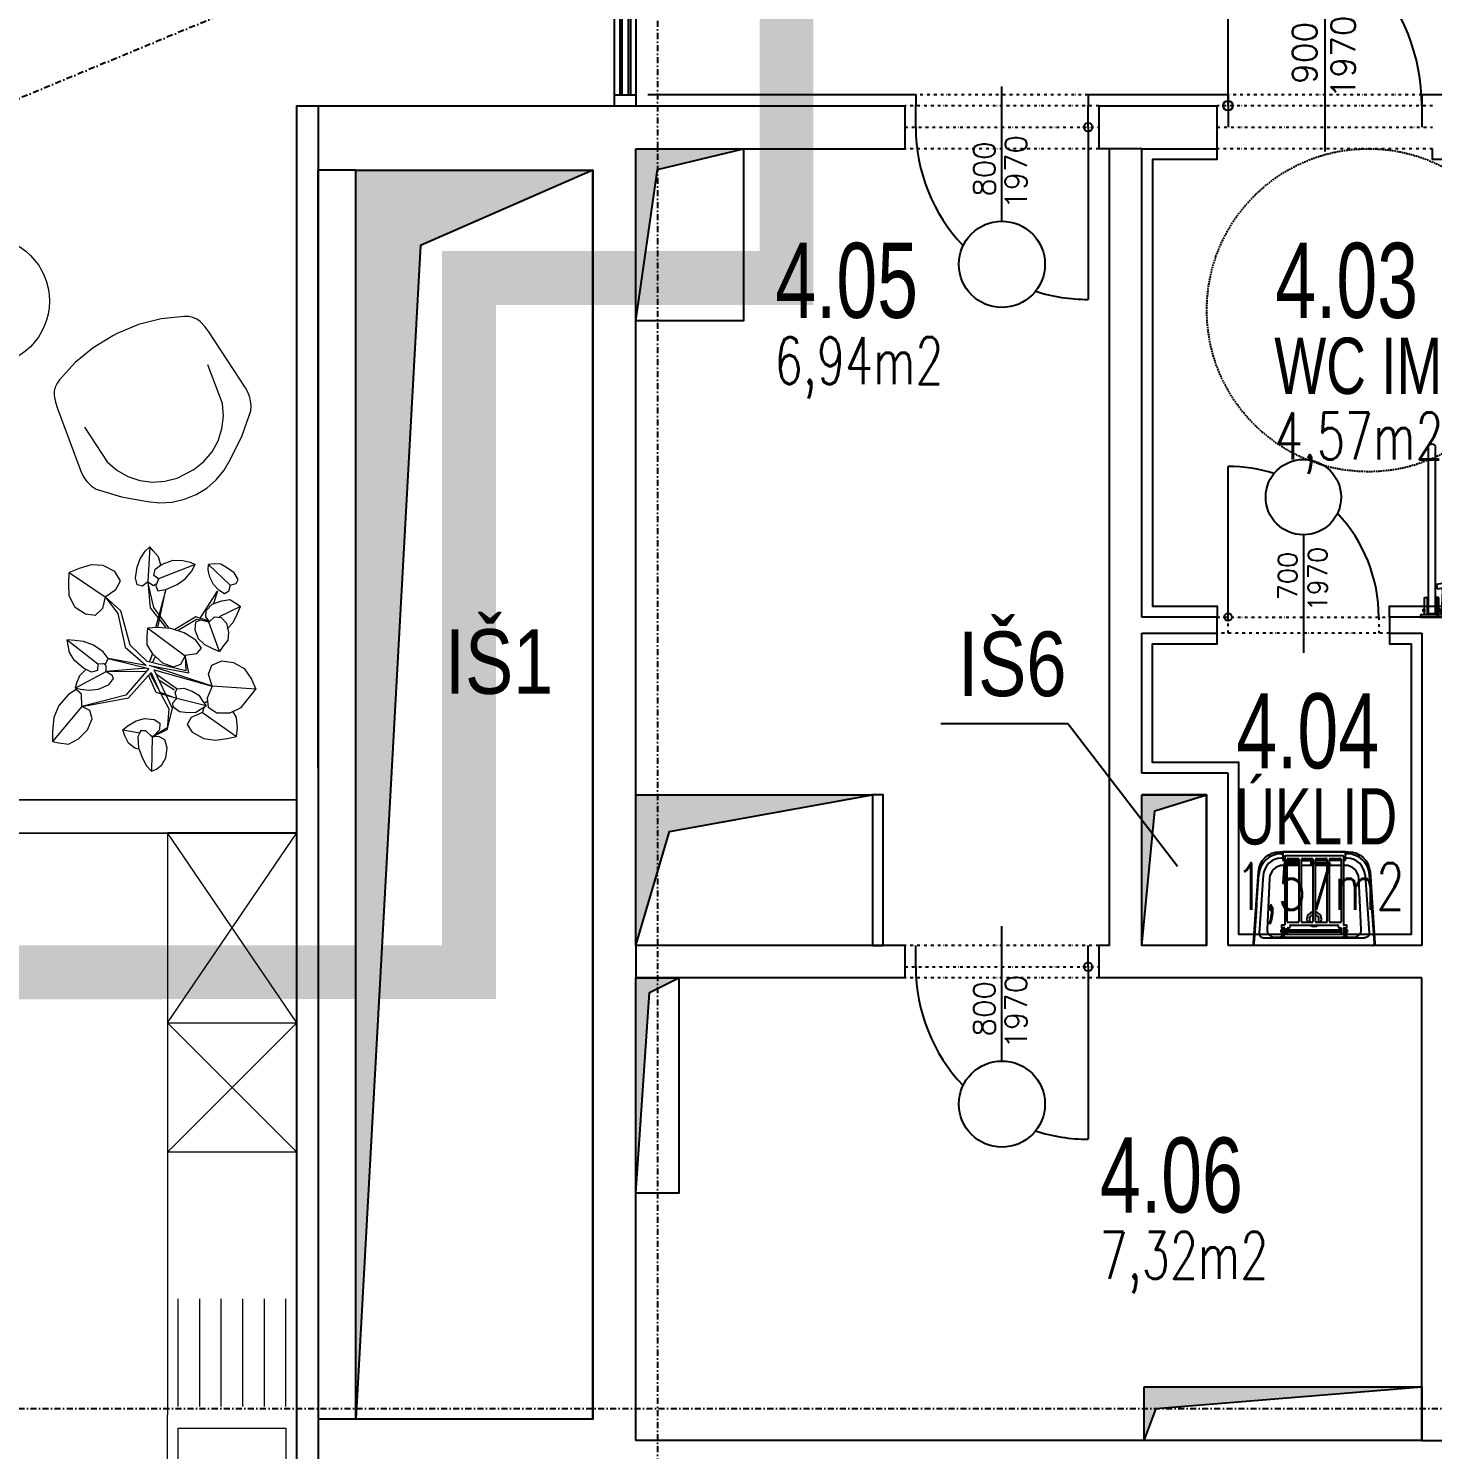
# Model space of a CAD drawing. Header units: millimetres. Extents: x -3035503 to 19821, y 792 to 235380.
# Drawn here: x -2944326 to -2937805, y 187494 to 194095 of the extents above; entities that cross this region are included whole.
import ezdxf

# ---------------------------------------------------------------- set-up
doc = ezdxf.new("R2010")
doc.units = ezdxf.units.MM
for name, pattern in [('AUSGEZOGEN', [0]), ('DA2', [0.45, 0.3, -0.15]), ('DD4', [0.8, 0.4, -0.2, 0, -0.2]), ('DIVIDE', [31.75, 12.7, -6.35, 0, -6.35, 0, -6.35])]:
    doc.linetypes.add(name, pattern=pattern)
for name, color, linetype in [('ARCH_E-04-CO', 252, 'Continuous'), ('ARCH_F-02-CO', 251, 'Continuous'), ('ARCH_F-04-CO', 3, 'Continuous'), ('ARCH_F-06-CO', 2, 'Continuous'), ('ARCH_F-08-CO', 252, 'Continuous'), ('ARCH_N-02-CO', 251, 'Continuous'), ('ARCH_O-02-CO', 251, 'Continuous'), ('ARCH_O-06-CO', 8, 'DD4'), ('ARCH_S-02-CO', 251, 'Continuous'), ('ARCH_T-02-CO', 252, 'Continuous'), ('ARCH_Z-02-CO', 252, 'Continuous'), ('ARCH_Z-02-DA', 252, 'DA2'), ('ARCH_Z-02-DI', 252, 'DIVIDE'), ('ARCH_Z-06-CO', 252, 'Continuous'), ('E-04-CO', 3, 'Continuous'), ('Z-02-CO', 252, 'Continuous')]:
    doc.layers.add(name, color=color, linetype=linetype)
doc.layers.add('zeleň', color=126, linetype='Continuous', lineweight=13)
doc.styles.add('Arial', font='arial.ttf', dxfattribs={"height": 220})
doc.styles.add('SIMPLEX', font='simplex.shx')

# ---------------------------------------------------------------- blocks, each defined once
blk = doc.blocks.new('MIST1')
at = {"style": 'Arial'}
blk.add_attdef('CISLO', (-0.309, 0), '', height=4, dxfattribs=at)
at = {"layer": 'ARCH_F-02-CO', "style": 'SIMPLEX'}
blk.add_attdef('PODLAHA', (0, -12.5), '', height=2.5, dxfattribs=at)
at = {"layer": 'ARCH_F-04-CO', "style": 'SIMPLEX'}
blk.add_attdef('PLOCHA', (0, -8.5), '', height=2.5, dxfattribs=at)
at = {"layer": 'ARCH_F-06-CO', "style": 'Arial'}
blk.add_attdef('MIST', (-0.309, -4.5), '', height=3, dxfattribs=at)
blk = doc.blocks.new('4np_fit_out$0$5445')
for p, q in [((-279.9, -10.7), (-257.7, -328)), ((-236.7, -326.6), (-255.6, -57.2)), ((235.9, -35.9), (-236, -35.9)), ((-160.5, -37.9), (-183.6, -37.9)), ((-160.5, -37.5), (-160.5, -35.9)), ((-150.2, -41.2), (-160.5, -37.5)), ((-155.2, -62.3), (-150.2, -62.3)), ((-155.2, -62.3), (-155.2, -71.7)), ((-140.2, -41.2), (-150.2, -41.2)), ((-150.2, -41.2), (-150.2, -81)), ((-140.2, -41.2), (-130, -37.5)), ((-140.2, -81), (-140.2, -41.2)), ((-140.2, -62.3), (-137.2, -62.3)), ((-137.2, -54), (-137.2, -80)), ((-127.2, -52), (-135.2, -52)), ((130.8, -37.9), (-131.3, -37.9)), ((-130, -37.5), (-130, -35.9)), ((-125.2, -80), (-125.2, -54)), ((-125.2, -62.3), (124.8, -62.3)), ((124.8, -54), (124.8, -80)), ((134.8, -52), (126.8, -52)), ((129.5, -37.5), (129.5, -35.9)), ((139.8, -41.2), (129.5, -37.5)), ((136.8, -80), (136.8, -54)), ((136.8, -62.3), (139.8, -62.3)), ((139.8, -41.2), (149.8, -41.2)), ((139.8, -41.2), (139.8, -81)), ((149.8, -41.2), (160, -37.5)), ((149.8, -81), (149.8, -41.2)), ((149.8, -62.3), (154.8, -62.3)), ((154.8, -71.7), (154.8, -62.3)), ((183.1, -37.9), (158.7, -37.9)), ((160, -37.5), (160, -35.9)), ((236.3, -326.6), (255.1, -57.2)), ((279.4, -10.7), (257.2, -328)), ((270.7, -134.8), (276.9, -46.4)), ((276.9, -46.4), (279.4, -10.7)), ((-218.5, -74.5), (-207.6, -310.8)), ((-150.2, -71.7), (-155.2, -71.7)), ((-152.2, -84), (-152.2, -92)), ((-139.2, -82), (-150.2, -82)), ((-150.2, -94), (-139.2, -94)), ((-137.2, -71.7), (-140.2, -71.7)), ((-137.2, -96), (-137.2, -411)), ((124.8, -71.7), (-125.2, -71.7)), ((-125.2, -399), (-125.2, -111)), ((-114.2, -82), (-123.2, -82)), ((-120.2, -106), (-76.7, -106)), ((-112.2, -92), (-112.2, -84)), ((109.8, -94), (-110.2, -94)), ((-71.7, -111), (-71.7, -399)), ((-59.7, -399), (-59.7, -111)), ((-54.7, -106), (-11.2, -106)), ((-6.2, -111), (-6.2, -399)), ((5.8, -399), (5.8, -111)), ((10.8, -106), (54.3, -106)), ((59.3, -111), (59.3, -399)), ((71.3, -399), (71.3, -111)), ((76.3, -106), (119.8, -106)), ((111.8, -84), (111.8, -92)), ((122.8, -82), (113.8, -82)), ((124.8, -111), (124.8, -399)), ((139.8, -71.7), (136.8, -71.7)), ((136.8, -411), (136.8, -96)), ((149.8, -82), (138.8, -82)), ((138.8, -94), (149.8, -94)), ((139.8, -81), (149.8, -81)), ((154.8, -71.7), (149.8, -71.7)), ((151.8, -92), (151.8, -84)), ((207.1, -310.8), (218.1, -74.5)), ((267, -188.2), (268.9, -161)), ((268.9, -161), (270.7, -134.8)), ((-145.2, -394.5), (-137.2, -394.5)), ((-145.2, -394.5), (-145.2, -435.5)), ((-143.7, -371.8), (-137.2, -371.8)), ((-125.2, -371.8), (-71.7, -371.8)), ((-125.2, -394.5), (-71.7, -394.5)), ((-59.7, -371.8), (-6.2, -371.8)), ((-59.7, -394.5), (-6.2, -394.5)), ((5.8, -371.8), (59.3, -371.8)), ((59.3, -394.5), (5.8, -394.5)), ((71.3, -371.8), (124.8, -371.8)), ((124.8, -394.5), (71.3, -394.5)), ((136.8, -371.8), (143.2, -371.8)), ((144.8, -394.5), (136.8, -394.5)), ((144.8, -435.5), (144.8, -394.5)), ((-152.9, -404.6), (-145.2, -404.6)), ((-152.9, -425.5), (-145.2, -425.5)), ((144.8, -435.5), (-145.2, -435.5)), ((-132.2, -416), (131.8, -416)), ((-76.7, -404), (-120.2, -404)), ((-11.2, -404), (-54.7, -404)), ((54.3, -404), (10.8, -404)), ((119.8, -404), (76.3, -404)), ((144.8, -404.6), (152.4, -404.6)), ((152.4, -425.5), (144.8, -425.5))]:
    blk.add_line(p, q)
blk.add_lwpolyline([(-259.5, -342), (-282.6, -10.7, -0.434812), (-272.7, 0), (272.7, 0, -0.418974), (282.1, -10.7), (259, -342, -0.39391), (159.3, -435), (-159.7, -435, -0.39391), (-259.5, -342)], format="xyb")
for centre, radius, start, end in [((-183.6, -72.9), 35, 90, 182.65014), ((-135.2, -54), 2, 90, 180), ((-127.2, -54), 2, 0, 90), ((126.8, -54), 2, 90, 180), ((134.8, -54), 2, 0, 90), ((183.1, -72.9), 35, 357.34986, 90), ((-150.2, -84), 2, 90, 180), ((-150.2, -92), 2, 180, 270), ((-139.2, -80), 2, 270, 0), ((-139.2, -96), 2, 0, 90), ((-123.2, -80), 2, 180, 270), ((-120.2, -111), 5, 90, 180), ((-114.2, -84), 2, 0, 90), ((-110.2, -92), 2, 180, 270), ((-76.7, -111), 5, 0, 90), ((-54.7, -111), 5, 90, 180), ((-0.2, -122), 33.9, 151.80789, 259.79791), ((-0.2, -122), 22.3, 134.16294, 254.39826), ((-0.2, -122), 33.9, 55.75822, 124.24178), ((-11.2, -111), 5, 0, 90), ((-0.2, -122), 33.9, 280.20209, 28.19211), ((-0.2, -122), 22.3, 285.60174, 45.83706), ((10.8, -111), 5, 90, 180), ((54.3, -111), 5, 0, 90), ((76.3, -111), 5, 90, 180), ((109.8, -92), 2, 270, 0), ((113.8, -84), 2, 90, 180), ((119.8, -111), 5, 0, 90), ((122.8, -80), 2, 270, 0), ((138.8, -80), 2, 180, 270), ((138.8, -96), 2, 90, 180), ((149.8, -84), 2, 0, 90), ((149.8, -92), 2, 270, 0), ((-143.7, -307.8), 64, 182.65014, 270), ((143.2, -307.8), 64, 270, 357.34986), ((-132.2, -411), 5, 180, 270), ((-120.2, -399), 5, 180, 270), ((-76.7, -399), 5, 270, 0), ((-54.7, -399), 5, 180, 270), ((-11.2, -399), 5, 270, 0), ((10.8, -399), 5, 180, 270), ((54.3, -399), 5, 270, 0), ((76.3, -399), 5, 180, 270), ((119.8, -399), 5, 270, 0), ((131.8, -411), 5, 270, 0)]:
    blk.add_arc(centre, radius, start, end)
for centre, major_axis, start_param, end_param in [((-152.9, -320.7), (105, 0), 3.211406, 4.712389), ((-152.9, -320.7), (84, 0), 3.211406, 4.712389), ((152.4, -320.7), (84, 0), 4.712389, 6.213372), ((152.4, -320.7), (105, 0), 4.712389, 6.213372)]:
    blk.add_ellipse(centre, major_axis=major_axis, ratio=0.998129, start_param=start_param, end_param=end_param)
for points, knots in [([(-269.9, 0), (-270.7, 0), (-272.3, -0.2), (-274.5, -1), (-276.4, -2.3), (-278, -4), (-279.2, -6.1), (-279.9, -8.3), (-279.9, -9.9), (-279.9, -10.7)], [0.00001097, 0.00001097, 0.00001097, 0.00001097, 0.00766744, 0.01533424, 0.02300042, 0.03066604, 0.0383312, 0.04599597, 0.05365021, 0.05365021, 0.05365021, 0.05365021]), ([(-255.9, -57.2), (-256, -55.7), (-255.9, -52.5), (-254.6, -48), (-252.2, -43.9), (-249, -40.5), (-245.1, -37.8), (-240.7, -36.2), (-237.5, -35.9), (-236, -35.9)], [0, 0, 0, 0, 0.0153475, 0.030694, 0.0460395, 0.0613842, 0.0767284, 0.092072, 0.1073944, 0.1073944, 0.1073944, 0.1073944]), ([(255.4, -57.2), (255.6, -55.7), (255.4, -52.5), (254.1, -48), (251.8, -43.9), (248.5, -40.5), (244.6, -37.8), (240.2, -36.2), (237.1, -35.9), (235.5, -35.9)], [0, 0, 0, 0, 0.0153475, 0.030694, 0.0460395, 0.0613842, 0.0767284, 0.092072, 0.1073944, 0.1073944, 0.1073944, 0.1073944]), ([(274.8, -1.5), (275.2, -1.8), (276.2, -2.5), (277.6, -4), (278.7, -6.1), (279.4, -8.3), (279.5, -9.9), (279.4, -10.7)], [0.01848459, 0.01848459, 0.01848459, 0.01848459, 0.02300042, 0.03066604, 0.0383312, 0.04599597, 0.05365021, 0.05365021, 0.05365021, 0.05365021])]:
    blk.add_open_spline(points, degree=3, knots=knots)
blk = doc.blocks.new('4np_fit_out$0$DiS WC')
for p, q in [((3.7, 1274.9), (3.7, 1604.9)), ((235.7, 1462.4), (236.1, 1439.9)), ((236.1, 1439.9), (235.8, 1417.4)), ((83.7, 1329.9), (83.7, 1299.9)), ((68.7, 1314.9), (98.7, 1314.9)), ((3.4, 792.4), (14.6, 792.4)), ((3.4, 687.4), (3.4, 792.4)), ((14.6, 792.4), (14.6, 687.4)), ((27.8, 755.1), (14.6, 768.3)), ((27.8, 720.1), (27.8, 755.1)), ((27.8, 755.1), (105.9, 755.1)), ((14.6, 687.4), (3.4, 687.4)), ((14.6, 706.9), (27.8, 720.1)), ((105.9, 720.1), (27.8, 720.1)), ((88.5, 184.9), (88.4, 694.9)), ((123.5, 184.9), (123.4, 694.9)), ((735.9, -143.4), (735.9, 627.4)), ((770.9, 627.4), (770.9, -143.4)), ((3.4, 194.7), (14.6, 194.7)), ((3.4, 89.7), (3.4, 194.7)), ((14.6, 194.7), (14.6, 89.7)), ((27.8, 157.4), (14.6, 170.6)), ((27.8, 122.4), (27.8, 157.4)), ((27.8, 157.4), (61, 157.4)), ((312.7, 84.3), (291.9, 185.5)), ((614.9, 185.5), (594.2, 84.4)), ((14.6, 89.7), (3.4, 89.7)), ((14.6, 109.2), (27.8, 122.4)), ((27.8, 122.4), (61, 122.4)), ((279.5, 33.9), (279.5, 66.5)), ((380.4, 98.9), (360.4, 98.9)), ((370.4, 88.9), (370.4, 108.9)), ((526.4, 98.9), (546.4, 98.9)), ((536.4, 88.9), (536.4, 108.9)), ((627.3, 66.5), (627.3, 33.9)), ((627.3, 33.9), (279.5, 33.9)), ((305.9, 33.9), (600.9, 33.9)), ((333.9, -4.3), (333.9, 33.9)), ((333.9, 33.9), (370.9, 33.9)), ((370.9, 33.9), (370.9, -4.3)), ((536, 33.9), (536, -4.3)), ((573, 33.9), (536, 33.9)), ((573, -4.3), (573, 33.9)), ((198.9, -139.7), (202.8, -34.5)), ((235.9, -160.1), (235.9, -36.8)), ((270.9, -36.1), (270.9, -160.1)), ((305.9, -1.1), (333.9, -1.1)), ((370.9, -4.3), (333.9, -4.3)), ((370.9, -1.1), (536, -1.1)), ((536, -4.3), (573, -4.3)), ((573, -1.1), (600.9, -1.1)), ((635.9, -36.1), (635.9, -160.1)), ((653.9, -12.7), (684.1, -1.6)), ((665.3, -8.5), (667.2, -13.6)), ((670.9, -36.1), (670.9, -160.1)), ((684.1, -1.6), (731.7, -8.3)), ((728.9, -28.1), (700.9, -24.2)), ((704.1, -34.5), (708, -139.6)), ((731.7, -8.3), (728.9, -28.1)), ((713.4, -122.6), (720, -122.6)), ((713.4, -133.5), (713.4, -122.6)), ((720, -148.9), (720, -69.8)), ((720, -69.8), (732, -69.8)), ((720, -122.6), (720, -133.5)), ((732, -69.8), (732, -148.9)), ((774.8, -69.8), (774.8, -148.9)), ((786.9, -69.8), (774.8, -69.8)), ((786.9, -148.9), (786.9, -69.8)), ((786.9, -122.5), (786.9, -133.5)), ((793.5, -122.5), (786.9, -122.5)), ((793.5, -133.5), (793.5, -122.5)), ((688, -160.1), (218.9, -160.1)), ((700.9, -160.1), (700.9, -148.9)), ((700.9, -148.9), (805.9, -148.9)), ((805.9, -160.1), (700.9, -160.1)), ((720, -133.5), (713.4, -133.5)), ((732, -148.9), (720, -148.9)), ((770.9, -143.4), (735.9, -143.4)), ((774.8, -148.9), (786.9, -148.9)), ((786.9, -133.5), (793.5, -133.5)), ((805.9, -148.9), (805.9, -160.1))]:
    blk.add_line(p, q)
for centre, radius, start, end in [((395.7, -1203.4), 2835.5, 94.08392, 97.94592), ((192.8, 1499.2), 87.4, 102.06992, 116.56892), ((178.8, 1565), 20.1, 71.55992, 102.06092), ((175.8, 1556.2), 29.5, 35.31492, 71.57592), ((194.9, 1598.5), 26.4, 25.53692, 92.54692), ((33.7, 1492.4), 219.2, 11.18792, 32.42692), ((162.3, 1432.1), 125.4, 131.71992, 141.97792), ((350.6, 1220.8), 408.4, 126.02892, 131.70892), ((287.1, 1308.2), 300.4, 121.25892, 126.04592), ((294.5, 1295.8), 314.8, 116.56592, 121.24092), ((44.3, 1463), 190.6, 21.25392, 35.30792), ((79.4, 1476.7), 153, 11.20192, 21.25892), ((-373.6, 1426.6), 631.7, 1.20892, 9.87392), ((164, 1430.7), 127.6, 141.97192, 154.94492), ((83.7, 1439.9), 25, 0.00692, 180.00492), ((-182.3, 1424.9), 419.7, 5.13292, 11.19992), ((164, 1449.1), 127.6, 205.07792, 218.05092), ((83.7, 1439.9), 25, 180.00792, 0.00392), ((-182.3, 1454.9), 419.7, 348.81192, 354.87892), ((-373.6, 1453.1), 631.7, 350.13792, 358.80292), ((162.3, 1447.7), 125.4, 218.03392, 228.29292), ((350.5, 1659), 408.4, 228.30292, 233.98192), ((287.1, 1571.6), 300.4, 233.96692, 238.75292), ((44.4, 1416.7), 190.5, 324.69792, 338.75192), ((33.7, 1387.4), 219.2, 327.58492, 348.82392), ((79.3, 1403.1), 153, 338.75892, 348.81592), ((395.1, 4083.3), 2835.5, 262.06592, 265.92692), ((294.5, 1584), 314.8, 238.77192, 243.44692), ((192.8, 1380.6), 87.4, 243.44292, 257.94192), ((178.8, 1314.8), 20.1, 257.94992, 288.44992), ((175.8, 1323.6), 29.5, 288.43592, 324.69592), ((194.9, 1281.3), 26.4, 267.46792, 334.47592), ((105.9, 737.6), 17.5, 0.00592, 90.00592), ((105.9, 737.6), 17.5, 270.00592, 0.00592), ((60.9, 694.9), 27.5, 0.00592, 66.51468), ((60.9, 694.9), 62.5, 0.00792, 27.36725), ((753.4, 627.4), 17.5, 90.00592, 180.00592), ((753.4, 627.4), 17.5, 0.00592, 90.00692), ((451, 420.7), 119.2, 88.85192, 118.57092), ((455.8, 420.7), 119.2, 61.44092, 91.15992), ((541.9, 314.1), 262, 142.09392, 170.38392), ((564.1, 299.6), 256.8, 140.48192, 163.88992), ((508.8, 331.4), 225.4, 120.62392, 140.39392), ((452.6, 389), 113.9, 89.58692, 139.45092), ((454.2, 389), 113.9, 40.56092, 90.42592), ((398, 331.4), 225.4, 39.61792, 59.38792), ((342.6, 299.6), 256.8, 16.12192, 39.52992), ((364.9, 314.1), 262, 9.62792, 37.91792), ((773.1, 295.2), 493.6, 172.70292, 192.84492), ((551.4, 317.4), 240, 167.13992, 194.86492), ((355.4, 317.4), 240, 345.14692, 12.87192), ((133.7, 295.1), 493.6, 347.16692, 7.30892), ((480.3, 300.1), 166.8, 195.36392, 237.81892), ((426.5, 300.1), 166.8, 302.19292, 344.64792), ((61, 184.9), 27.5, 270.00492, 0.00392), ((61, 184.9), 62.5, 270.00592, 0.00592), ((453.4, 271), 128.1, 241.06492, 270.00592), ((453.4, 271), 128.1, 270.00592, 298.94692), ((299.5, 66.5), 20, 78.85192, 180.00692), ((453.3, 846.8), 775.4, 258.85092, 281.16092), ((607.3, 66.5), 20, 0.00392, 101.15892), ((305.9, -36.1), 70, 90.00692, 161.28092), ((600.9, -36.1), 70, 23.20292, 90.00592), ((222.8, -35), 20, 94.51192, 178.64492), ((448.9, -2904.7), 2898.5, 89.91067, 94.50646), ((305.9, -36.1), 70, 161.27692, 180.00592), ((305.9, -36.1), 35, 90.00892, 180.00592), ((458.9, -2898.5), 2892.4, 85.50292, 90.10892), ((600.9, -36.1), 35, 0.00198, 90.01086), ((601, -36.1), 70, 0.00092, 18.73092), ((684.1, -35), 20, 1.36692, 85.49992), ((218.9, -140.1), 20, 178.64192, 270.00592), ((688, -140.1), 20, 270.00592, 1.36992)]:
    blk.add_arc(centre, radius, start, end)
blk = doc.blocks.new('dp_l')
blk.add_line((-546, 500), (236.9, 500))
for centre, radius in [((-796, 500), 250), ((0, 0), 25)]:
    blk.add_circle(centre, radius)
for start, end in [(90, 133.48608), (162.24636, 180)]:
    blk.add_arc((0, 0), 1000, start, end)
at = {"layer": 'ARCH_E-04-CO'}
blk.add_line((0, 0), (-1000, 0), dxfattribs=at)
blk = doc.blocks.new('A$Cd941562f')
at = {"layer": 'zeleň', "color": 251}
for p, q in [((407.1, 985.6), (431.2, 1020.9)), ((407.1, 985.6), (431.2, 1020.9)), ((431.2, 1020.9), (451.7, 1041.7)), ((431.2, 1020.9), (451.7, 1041.7)), ((451.7, 1041.7), (443, 879.1)), ((451.7, 1041.7), (443, 879.1)), ((467.6, 1022.3), (451.7, 1041.7)), ((467.6, 1022.3), (451.7, 1041.7)), ((492, 995.8), (467.6, 1022.3)), ((492, 995.8), (467.6, 1022.3)), ((503.1, 957.1), (492, 995.8)), ((503.1, 957.1), (492, 995.8)), ((123.6, 941.4), (77.7, 921.7)), ((179.3, 958.7), (123.6, 941.4)), ((235.1, 955.4), (179.3, 958.7)), ((289.9, 926.7), (235.1, 955.4)), ((315.6, 884.4), (289.9, 926.7)), ((385.8, 898.2), (392.8, 947.9)), ((385.8, 898.2), (392.8, 947.9)), ((392.8, 947.9), (407.1, 985.6)), ((392.8, 947.9), (407.1, 985.6)), ((470.7, 908.4), (477.8, 937.5)), ((477.8, 937.5), (509.2, 960.8)), ((663.2, 959.3), (492.6, 892.7)), ((509.2, 960.8), (560, 979.3)), ((560, 979.3), (606.1, 978.3)), ((606.1, 978.3), (640.1, 970)), ((616.3, 893.5), (645.2, 927.6)), ((640.1, 970), (663.2, 959.3)), ((645.2, 927.6), (663.2, 959.3)), ((724, 934.2), (725, 959.6)), ((731.4, 901.5), (724, 934.2)), ((751.7, 963.4), (725, 959.6)), ((725, 959.6), (825.1, 863.2)), ((782, 961.2), (751.7, 963.4)), ((813.7, 943.2), (782, 961.2)), ((844.1, 920.4), (813.7, 943.2)), ((75.6, 870.8), (77.7, 921.7)), ((77.1, 813.8), (75.6, 870.8)), ((77.7, 921.7), (245.7, 808.8)), ((295.2, 843), (315.6, 884.4)), ((393.3, 865.5), (385.8, 898.2)), ((393.3, 865.5), (385.8, 898.2)), ((417.6, 859.5), (393.3, 865.5)), ((417.6, 859.5), (393.3, 865.5)), ((443, 879.1), (417.6, 859.5)), ((443, 879.1), (417.6, 859.5)), ((470.4, 759.2), (443, 879.1)), ((443, 879.1), (454.6, 757.9)), ((443, 879.1), (469.7, 862.3)), ((443, 879.1), (469.7, 862.3)), ((469.7, 862.3), (481.8, 869.6)), ((469.7, 862.3), (481.8, 869.6)), ((492.6, 892.7), (470.7, 908.4)), ((492.6, 892.7), (479.5, 859.9)), ((479.5, 859.9), (489.3, 836.9)), ((526.9, 843.2), (578.9, 866.6)), ((578.9, 866.6), (616.3, 893.5)), ((748.6, 866.4), (731.4, 901.5)), ((773.1, 839.9), (748.6, 866.4)), ((825.1, 863.2), (818, 834.1)), ((825.1, 863.2), (852.9, 871.9)), ((862.5, 890.2), (844.1, 920.4)), ((852.9, 871.9), (862.5, 890.2)), ((105.3, 760.6), (77.1, 813.8)), ((245.7, 808.8), (232.7, 755.3)), ((245.7, 808.8), (295.2, 843)), ((317.7, 744.9), (245.7, 808.8)), ((245.7, 808.8), (304.4, 732.7)), ((526.9, 843.2), (478.2, 664.7)), ((489.1, 667.2), (526.9, 843.2)), ((489.3, 836.9), (526.9, 843.2)), ((684.1, 707.2), (767, 836.2)), ((767, 836.2), (748, 779.1)), ((799.8, 823.1), (773.1, 839.9)), ((786.7, 790.2), (824.3, 796.5)), ((818, 834.1), (799.8, 823.1)), ((824.3, 796.5), (851, 779.7)), ((154, 728.2), (105.3, 760.6)), ((199, 722.4), (154, 728.2)), ((232.7, 755.3), (199, 722.4)), ((304.4, 732.7), (338.1, 575.3)), ((361.1, 585.1), (317.7, 744.9)), ((454.6, 757.9), (525.5, 668.6)), ((540.1, 665), (470.4, 759.2)), ((712, 715.8), (714.2, 746.1)), ((714.2, 746.1), (741.9, 775.4)), ((741.9, 775.4), (786.7, 790.2)), ((873, 764.1), (773.8, 716.2)), ((839.5, 689.9), (859.8, 731.3)), ((851, 779.7), (873, 764.1)), ((859.8, 731.3), (873, 764.1)), ((441.9, 663.2), (438.4, 628)), ((489.1, 667.2), (441.9, 663.2)), ((616.1, 533.3), (441.9, 663.2)), ((549.8, 662.7), (489.1, 667.2)), ((611.8, 642.4), (549.8, 662.7)), ((665.9, 716.7), (569.2, 657.9)), ((583.8, 654.4), (668.4, 705.8)), ((664.8, 691.3), (661.4, 656.1)), ((687.8, 701.1), (664.8, 691.3)), ((727.8, 696.5), (665.9, 716.7)), ((668.4, 705.8), (727.8, 696.5)), ((726.7, 691.7), (687.8, 701.1)), ((727.8, 696.5), (712, 715.8)), ((726.7, 691.7), (753.2, 716.1)), ((776, 556.1), (726.7, 691.7)), ((753.2, 716.1), (783.5, 713.8)), ((783.5, 713.8), (807.9, 687.3)), ((807.9, 687.3), (817.9, 643.7)), ((811.7, 660.6), (839.5, 689.9)), ((103.9, 606.6), (68.7, 610)), ((68.7, 610), (211.2, 498.1)), ((72.5, 583.4), (68.7, 610)), ((143.9, 602), (103.9, 606.6)), ((191.3, 585.3), (143.9, 602)), ((438.4, 628), (438.7, 586.8)), ((665.3, 608.8), (611.8, 642.4)), ((661.4, 656.1), (677.4, 616.2)), ((692.2, 571.4), (665.3, 608.8)), ((677.4, 616.2), (706.7, 588.4)), ((814.5, 608.5), (791.6, 578.1)), ((817.9, 643.7), (814.5, 608.5)), ((79.9, 550.7), (72.5, 583.4)), ((102, 514.4), (79.9, 550.7)), ((235.1, 554), (191.3, 585.3)), ((258.4, 522.7), (235.1, 554)), ((338.1, 575.3), (435.6, 489.8)), ((440.4, 509.2), (361.1, 585.1)), ((438.7, 586.8), (464.4, 544.5)), ((464.4, 544.5), (450.1, 506.8)), ((450.1, 506.8), (464.4, 544.5)), ((464.4, 544.5), (510.7, 502.4)), ((464.7, 503.3), (476.6, 531.3)), ((596.9, 496.8), (616.1, 533.3)), ((617.2, 538.2), (670.6, 545.8)), ((633.5, 457), (617.2, 538.2)), ((617.2, 538.2), (620.1, 465.4)), ((670.6, 545.8), (692.2, 571.4)), ((706.7, 588.4), (743.2, 569.3)), ((743.2, 569.3), (776, 556.1)), ((791.6, 578.1), (776, 556.1)), ((144.7, 478.3), (102, 514.4)), ((106.4, 384.7), (249, 463.2)), ((153.2, 471.1), (125.5, 441.8)), ((181.2, 459.1), (144.7, 478.3)), ((209, 467.8), (181.2, 459.1)), ((211.2, 498.1), (209, 467.8)), ((211.2, 498.1), (247.6, 499.5)), ((250.1, 488.6), (237.9, 501.9)), ((247.6, 499.5), (258.4, 522.7)), ((249, 463.2), (250.1, 488.6)), ((438.1, 478.9), (249, 463.2)), ((249, 463.2), (434.6, 464.3)), ((249, 463.2), (275.8, 446.4)), ((435.6, 489.8), (258.4, 522.7)), ((258.4, 522.7), (447.8, 476.5)), ((447.8, 476.5), (340.7, 353.4)), ((620.1, 465.4), (440.4, 509.2)), ((741.8, 394.6), (451.4, 491.1)), ((451.4, 491.1), (633.5, 457)), ((556.9, 290.4), (472.1, 470.6)), ((472.1, 470.6), (741.8, 394.6)), ((510.7, 502.4), (563, 484.5)), ((563, 484.5), (596.9, 496.8)), ((724.5, 450.3), (740, 492.8)), ((740, 492.8), (786, 512.5)), ((786, 512.5), (840.6, 504.4)), ((840.6, 504.4), (890.5, 476.8)), ((890.5, 476.8), (924.7, 427.3)), ((112.3, 409), (106.4, 384.7)), ((125.5, 441.8), (112.3, 409)), ((259.1, 399), (213.2, 379.3)), ((282, 429.4), (259.1, 399)), ((275.8, 446.4), (282, 429.4)), ((352.9, 340.1), (458.9, 458.4)), ((482.5, 365.2), (445.6, 446.2)), ((452.8, 454.7), (541.2, 289.1)), ((458.9, 458.4), (498.2, 366.5)), ((478.3, 453.7), (579.4, 382.7)), ((567.3, 375.4), (491.8, 424.6)), ((741.8, 394.6), (724.5, 450.3)), ((924.7, 427.3), (944.4, 381.3)), ((73.9, 356.6), (30.5, 305.4)), ((110.1, 378.6), (73.9, 356.6)), ((130.7, 378.8), (106.4, 384.7)), ((135.7, 357), (110.1, 378.6)), ((170.8, 374.2), (130.7, 378.8)), ((137.3, 300), (135.7, 357)), ((340.7, 353.4), (137.3, 300)), ((137.3, 300), (352.9, 340.1)), ((213.2, 379.3), (170.8, 374.2)), ((578.5, 336.6), (482.5, 365.2)), ((498.2, 366.5), (578.5, 336.6)), ((578.5, 336.6), (558, 315.9)), ((569.8, 364.5), (579.4, 382.7)), ((578.5, 336.6), (569.8, 364.5)), ((714.5, 303.5), (578.5, 336.6)), ((579.4, 382.7), (610.9, 385.3)), ((610.9, 385.3), (648.6, 371)), ((648.6, 371), (680.2, 353)), ((680.2, 353), (698.6, 322.8)), ((741.8, 394.6), (717.9, 338.7)), ((717.9, 338.7), (723, 296.3)), ((944.4, 381.3), (741.8, 394.6)), ((877, 294.8), (914.3, 342.3)), ((914.3, 342.3), (944.4, 381.3)), ((137.3, 300), (0, 137.9)), ((30.5, 305.4), (6.6, 249.5)), ((173.8, 280.8), (137.3, 300)), ((184.9, 242.1), (173.8, 280.8)), ((533.3, 193.3), (556.9, 290.4)), ((541.2, 289.1), (533.3, 193.3)), ((558, 315.9), (559.3, 300.1)), ((559.3, 300.1), (589.7, 277.3)), ((589.7, 277.3), (629.8, 272.7)), ((629.8, 272.7), (666.2, 274.1)), ((696.5, 271.9), (644.5, 248.5)), ((666.2, 274.1), (690.3, 288.8)), ((690.3, 288.8), (714.5, 303.5)), ((702.4, 296.2), (696.5, 271.9)), ((696.5, 271.9), (854.8, 161.3)), ((698.6, 322.8), (714.5, 303.5)), ((719.2, 322.9), (707.1, 315.6)), ((723, 296.3), (763.2, 271.1)), ((763.2, 271.1), (825, 271.4)), ((825, 271.4), (877, 294.8)), ((855.5, 248.6), (837.1, 278.8)), ((6.6, 249.5), (0.9, 183.9)), ((162.2, 191), (184.9, 242.1)), ((327.1, 192), (352.4, 211.6)), ((352.4, 211.6), (388.7, 233.6)), ((388.7, 233.6), (427.4, 244.8)), ((427.4, 244.8), (472.3, 239)), ((535.6, 203), (469.2, 162.6)), ((472.3, 239), (499.1, 222.2)), ((499.1, 222.2), (496.9, 191.8)), ((644.5, 248.5), (626.5, 216.9)), ((626.5, 216.9), (648.5, 180.6)), ((854.8, 161.3), (859.4, 201.3)), ((859.4, 201.3), (855.5, 248.6)), ((0.9, 183.9), (0, 137.9)), ((0, 137.9), (29.1, 130.8)), ((74.1, 125), (121.2, 149.5)), ((121.2, 149.5), (162.2, 191)), ((335.8, 164.2), (327.1, 192)), ((327.1, 192), (406, 177.9)), ((352.9, 129.1), (335.8, 164.2)), ((406, 177.9), (396.4, 159.7)), ((396.4, 159.7), (399.2, 107.6)), ((408.4, 187.6), (406, 177.9)), ((433.8, 186.6), (408.4, 187.6)), ((463.1, 158.9), (433.8, 186.6)), ((454.6, 166.1), (469.2, 162.6)), ((463.1, 158.9), (460.5, 0)), ((494.6, 161.5), (463.1, 158.9)), ((469.2, 162.6), (533.3, 193.3)), ((496.9, 191.8), (469.2, 162.6)), ((472.8, 156.5), (469.2, 162.6)), ((521.4, 144.7), (494.6, 161.5)), ((532.6, 105.9), (521.4, 144.7)), ((648.5, 180.6), (703.3, 151.9)), ((703.3, 151.9), (757.9, 143.7)), ((757.9, 143.7), (811.2, 151.3)), ((811.2, 151.3), (854.8, 161.3)), ((29.1, 130.8), (74.1, 125)), ((383.4, 106.2), (352.9, 129.1)), ((398, 102.7), (383.4, 106.2)), ((399.2, 107.6), (415.2, 67.6)), ((415.2, 67.6), (436, 26.5)), ((526.8, 61), (532.6, 105.9)), ((436, 26.5), (460.5, 0)), ((460.5, 0), (483.4, 9.8)), ((483.4, 9.8), (508.8, 29.4)), ((508.8, 29.4), (526.8, 61))]:
    blk.add_line(p, q, dxfattribs=at)

msp = doc.modelspace()

# ---------------------------------------------------------------- hatches: boundary and pattern name
at = {"layer": 'ARCH_F-02-CO'}
h = msp.add_hatch(color=256, dxfattribs=at)
h.dxf.hatch_style = 1
h.paths.add_polyline_path([(-2941004.7, 193535.8), (-2941504.7, 193535.8), (-2941504.7, 192735.8), (-2941404.7, 193440)])
h = msp.add_hatch(color=256, dxfattribs=at)
h.dxf.hatch_style = 1
h.paths.add_polyline_path([(-2941704.7, 193435.8), (-2942804.7, 193435.8), (-2942804.7, 187635.8), (-2942504.7, 193085.8)])
h = msp.add_hatch(color=256, dxfattribs=at)
h.dxf.hatch_style = 1
h.paths.add_polyline_path([(-2940405.5, 190535.8), (-2941504.7, 190535.8), (-2941504.7, 189838.3), (-2941347.7, 190364.3)])
h = msp.add_hatch(color=256, dxfattribs=at)
h.dxf.hatch_style = 1
h.paths.add_polyline_path([(-2939154.7, 190535.8), (-2939154.7, 189835.8), (-2939094.8, 190461.4), (-2938854.7, 190535.8)])
h = msp.add_hatch(color=256, dxfattribs=at)
h.dxf.hatch_style = 1
h.paths.add_polyline_path([(-2941304.7, 189685.8), (-2941504.7, 189685.8), (-2941504.7, 188685.8), (-2941442, 189616.9)])
h = msp.add_hatch(color=256, dxfattribs=at)
h.dxf.hatch_style = 1
h.paths.add_polyline_path([(-2937854.7, 187785.8), (-2939144.7, 187785.8), (-2939144.7, 187535.8), (-2939088.9, 187685.8)])

# ---------------------------------------------------------------- linework, layer by layer
for points in [[(-2941504.7, 193535.8), (-2941004.7, 193535.8), (-2941004.7, 192735.8), (-2941504.7, 192735.8)], [(-2942804.7, 193435.8), (-2941704.7, 193435.8), (-2941704.7, 187635.8), (-2942804.7, 187635.8)], [(-2941505.5, 190535.8), (-2940405.5, 190535.8), (-2940405.5, 189835.8), (-2941505.5, 189835.8)], [(-2940405.5, 189835.8), (-2940355.5, 189835.8), (-2940355.5, 190535.8), (-2940405.5, 190535.8)], [(-2939154.7, 190535.8), (-2938854.7, 190535.8), (-2938854.7, 189835.8), (-2939154.7, 189835.8)], [(-2941504.7, 189685.8), (-2941304.7, 189685.8), (-2941304.7, 188685.8), (-2941504.7, 188685.8)], [(-2939144.7, 187785.8), (-2937854.7, 187785.8), (-2937854.7, 187535.8), (-2939144.7, 187535.8)]]:
    msp.add_lwpolyline(points, close=True, dxfattribs=at)
for points in [[(-2941504.7, 192735.8), (-2941404.7, 193440), (-2941004.7, 193535.8)], [(-2941704.7, 193435.8), (-2942504.7, 193085.8), (-2942804.7, 187635.8)], [(-2941505.5, 189835.8), (-2941347.7, 190364.3), (-2940405.5, 190535.8)], [(-2939154.7, 189835.8), (-2939094.8, 190461.4), (-2938854.7, 190535.8)], [(-2941504.7, 188685.8), (-2941442, 189616.9), (-2941304.7, 189685.8)], [(-2939144.7, 187535.8), (-2939088.9, 187685.8), (-2937854.7, 187785.8)]]:
    msp.add_lwpolyline(points, dxfattribs=at)
at = {"layer": 'ARCH_N-02-CO', "linetype": 'AUSGEZOGEN', "lineweight": 20}
for p, q in [((-2943709.3, 192745.5), (-2943813.9, 192718.8)), ((-2943601.9, 192756.6), (-2943709.3, 192745.5)), ((-2943582, 192756.3), (-2943601.9, 192756.6)), ((-2943601.9, 192756.6), (-2943601.9, 192756.6)), ((-2943562.6, 192752.3), (-2943582, 192756.3)), ((-2943544.2, 192744.5), (-2943562.6, 192752.3)), ((-2943527.8, 192733.4), (-2943544.2, 192744.5)), ((-2943506.4, 192710.4), (-2943527.8, 192733.4)), ((-2943527.8, 192733.4), (-2943527.8, 192733.4)), ((-2943932.9, 192667.4), (-2944025.3, 192611.7)), ((-2943913.6, 192677.2), (-2943932.9, 192667.4)), ((-2943932.9, 192667.4), (-2943932.9, 192667.4)), ((-2943932.9, 192667.4), (-2943932.9, 192667.4)), ((-2943813.9, 192718.8), (-2943913.6, 192677.2)), ((-2943488, 192684.9), (-2943506.4, 192710.4)), ((-2943317.9, 192424.8), (-2943488, 192684.9)), ((-2943488, 192684.9), (-2943488, 192684.9)), ((-2944025.3, 192611.7), (-2944108.5, 192543.2)), ((-2944108.5, 192543.2), (-2944180.9, 192463.2)), ((-2943424.6, 192352), (-2943492.5, 192531.8)), ((-2944180.9, 192463.2), (-2944192.5, 192447)), ((-2944180.9, 192463.2), (-2944180.9, 192463.2)), ((-2944180.9, 192463.2), (-2944180.9, 192463.2)), ((-2944205.3, 192409.6), (-2944206.1, 192389.8)), ((-2944200.7, 192428.9), (-2944205.3, 192409.6)), ((-2944192.5, 192447), (-2944200.7, 192428.9)), ((-2943308.1, 192408.1), (-2943317.9, 192424.8)), ((-2943299.3, 192386.9), (-2943308.1, 192408.1)), ((-2943308.1, 192408.1), (-2943308.1, 192408.1)), ((-2944206.1, 192389.8), (-2944206.1, 192389.8)), ((-2944206.1, 192389.8), (-2944200.2, 192358.9)), ((-2944200.2, 192358.9), (-2944190.5, 192329)), ((-2943419.9, 192293.4), (-2943424.6, 192352)), ((-2943424.6, 192352), (-2943424.6, 192352)), ((-2943293.7, 192364.6), (-2943299.3, 192386.9)), ((-2943291.5, 192341.8), (-2943293.7, 192364.6)), ((-2943292.8, 192318.8), (-2943291.5, 192341.8)), ((-2944190.5, 192329), (-2944081.4, 192038)), ((-2943426.6, 192235.1), (-2943419.9, 192293.4)), ((-2943333.2, 192203.3), (-2943292.8, 192318.8)), ((-2944064.4, 192242.1), (-2943959.6, 192081)), ((-2943444.5, 192179.1), (-2943426.6, 192235.1)), ((-2943387.2, 192093.4), (-2943333.2, 192203.3)), ((-2943473, 192127.7), (-2943444.5, 192179.1)), ((-2943959.6, 192081), (-2943959.6, 192081)), ((-2943959.6, 192081), (-2943915.2, 192042.5)), ((-2943556.7, 192046), (-2943510.8, 192082.7)), ((-2943510.8, 192082.7), (-2943473, 192127.7)), ((-2943416.3, 192043.1), (-2943387.2, 192093.4)), ((-2943387.2, 192093.4), (-2943387.2, 192093.4)), ((-2943387.2, 192093.4), (-2943387.2, 192093.4)), ((-2944081.4, 192038), (-2944081.4, 192038)), ((-2944081.4, 192038), (-2944069.7, 192012.8)), ((-2944069.7, 192012.8), (-2944053.7, 191990)), ((-2943915.2, 192042.5), (-2943864.1, 192013.4)), ((-2943864.1, 192013.4), (-2943808.4, 191994.8)), ((-2943691.5, 191991.2), (-2943634.7, 192006.4)), ((-2943634.7, 192006.4), (-2943556.7, 192046)), ((-2943634.7, 192006.4), (-2943634.7, 192006.4)), ((-2943556.7, 192046), (-2943556.7, 192046)), ((-2943453.3, 191998.3), (-2943416.3, 192043.1)), ((-2944053.7, 191990), (-2944033.8, 191970.6)), ((-2944033.8, 191970.6), (-2944010.8, 191955)), ((-2944010.8, 191955), (-2944010.8, 191955)), ((-2944010.8, 191955), (-2943893.8, 191919.2)), ((-2943808.4, 191994.8), (-2943750.1, 191987.3)), ((-2943750.1, 191987.3), (-2943691.5, 191991.2)), ((-2943546.6, 191929.6), (-2943497.1, 191960.1)), ((-2943497.1, 191960.1), (-2943453.3, 191998.3)), ((-2943893.8, 191919.2), (-2943773.2, 191897.8)), ((-2943773.2, 191897.8), (-2943773.2, 191897.8)), ((-2943773.2, 191897.8), (-2943715.4, 191891.6)), ((-2943715.4, 191891.6), (-2943657.3, 191894.9)), ((-2943657.3, 191894.9), (-2943600.5, 191907.7)), ((-2943600.5, 191907.7), (-2943546.6, 191929.6)), ((-2943546.6, 191929.6), (-2943546.6, 191929.6)), ((-2943546.6, 191929.6), (-2943546.6, 191929.6)), ((-2943679.7, 190358.7), (-2943679.8, 189475.9)), ((-2943679.8, 189475.9), (-2943079.8, 190358.7)), ((-2943079.8, 190358.7), (-2943679.7, 190358.7)), ((-2943079.8, 189475.9), (-2943679.7, 190358.7)), ((-2943079.8, 189475.9), (-2943079.8, 190358.7)), ((-2943079.8, 188875.9), (-2943679.8, 189475.9)), ((-2943079.8, 189475.9), (-2943679.8, 188875.9)), ((-2943679.8, 189475.9), (-2943679.8, 187655.9)), ((-2943679.8, 189475.9), (-2943079.8, 189475.9)), ((-2943079.8, 188875.9), (-2943679.8, 188875.9)), ((-2943629.8, 187693.9), (-2943629.8, 188193.9)), ((-2943529.8, 187693.9), (-2943529.8, 188193.9)), ((-2943429.8, 187693.9), (-2943429.8, 188193.9)), ((-2943329.8, 187693.9), (-2943329.8, 188193.9)), ((-2943229.8, 187693.9), (-2943229.8, 188193.9)), ((-2943129.8, 187693.9), (-2943129.8, 188193.9)), ((-2943679.8, 186242.9), (-2943679.8, 187655.9)), ((-2943629.8, 187093.9), (-2943629.8, 187593.9)), ((-2943629.8, 187593.9), (-2943129.8, 187593.9)), ((-2943129.8, 187593.9), (-2943129.8, 187093.9))]:
    msp.add_line(p, q, dxfattribs=at)
msp.add_circle((-2944528.2, 192828.2), 300, dxfattribs=at)
at = {"layer": 'ARCH_O-02-CO'}
for points in [[(-2940204.7, 193785.8), (-2941449.7, 193785.8)], [(-2940204.7, 193785.8), (-2940204.7, 193735.8)], [(-2938754.7, 193785.8), (-2939404.7, 193785.8)], [(-2939404.7, 193785.8), (-2939404.7, 193735.8)], [(-2938754.7, 193785.8), (-2938754.7, 193735.8)], [(-2936804.7, 193785.8), (-2937854.7, 193785.8)], [(-2937854.7, 193785.8), (-2937854.7, 193735.8)], [(-2938805.9, 193535.8), (-2938805.9, 193485.8), (-2939104.7, 193485.8), (-2939104.7, 191410.9), (-2938804.7, 191410.9), (-2938804.7, 191360.9)], [(-2938004.7, 191360.5), (-2938004.7, 191410.9), (-2937904.7, 191410.9), (-2937904.7, 191410.8), (-2937104.7, 191410.8), (-2937104.7, 193485.8), (-2937804.7, 193485.8), (-2937804.7, 193535.8)], [(-2938004.7, 191285.9), (-2938004.7, 191235.9), (-2937904.7, 191235.9), (-2937904.7, 189885.8), (-2938704.7, 189885.8), (-2938704.7, 190685.8), (-2939104.7, 190685.8), (-2939104.7, 191235.9), (-2938804.7, 191235.9), (-2938804.7, 191285.9)]]:
    msp.add_lwpolyline(points, dxfattribs=at)
at = {"layer": 'ARCH_O-02-CO', "linetype": 'DIVIDE'}
for points in [[(-2939404.7, 193785.8), (-2940204.7, 193785.8)], [(-2937854.7, 193785.8), (-2938754.7, 193785.8)]]:
    msp.add_lwpolyline(points, dxfattribs=at)
at = {"layer": 'ARCH_O-06-CO', "linetype": 'DD4', "ltscale": 70}
for p, q in [((-2925204.8, 201707.2), (-2980451.5, 178823.2)), ((-2980444.6, 187685.8), (-2885768.5, 187685.8))]:
    msp.add_line(p, q, dxfattribs=at)
msp.add_lwpolyline([(-2941404.8, 213652.3), (-2941404.8, 174539.3)], dxfattribs=at)
at = {"layer": 'ARCH_T-02-CO'}
for q in [(-2940087.9, 190864.6), (-2938989.5, 190203.5)]:
    msp.add_line((-2939496.3, 190864.6), q, dxfattribs=at)
at = {"layer": 'ARCH_Z-02-CO'}
for p, q in [((-2941604.8, 194585.8), (-2941604.8, 193735.8)), ((-2941504.8, 194585.8), (-2941504.8, 193735.8)), ((-2941579.8, 194485.8), (-2941579.8, 193785.8)), ((-2941569.8, 194485.8), (-2941569.8, 193785.8)), ((-2941539.8, 194485.8), (-2941539.8, 193785.8)), ((-2941529.8, 194485.8), (-2941529.8, 193785.8)), ((-2940204.7, 193635.8), (-2940204.7, 193735.8)), ((-2939404.7, 193635.8), (-2939404.7, 193735.8)), ((-2938754.7, 193735.8), (-2938754.7, 193635.8)), ((-2937854.7, 193735.8), (-2937854.7, 193635.8)), ((-2940204.7, 189735.8), (-2940204.7, 189835.8)), ((-2939404.7, 189735.8), (-2939404.7, 189835.8))]:
    msp.add_line(p, q, dxfattribs=at)
at = {"layer": 'ARCH_Z-02-CO', "ltscale": 10}
for p, q in [((-2939154.7, 193535.8), (-2939304.7, 193535.8)), ((-2942979.7, 190660.8), (-2942979.7, 193435.8))]:
    msp.add_line(p, q, dxfattribs=at)
at = {"layer": 'ARCH_Z-02-CO'}
msp.add_lwpolyline([(-2941604.8, 193785.8), (-2941504.8, 193785.8)], dxfattribs=at)
at = {"layer": 'ARCH_Z-02-CO', "ltscale": 10}
for points in [[(-2942979.7, 193735.8), (-2942979.7, 193435.8)], [(-2942804.7, 193435.8), (-2942979.7, 193435.8)], [(-2942979.7, 193435.8), (-2942979.7, 187635.8)], [(-2942979.7, 190660.8), (-2942979.7, 187635.8)], [(-2942979.7, 187635.8), (-2942979.7, 187335.8)], [(-2942804.7, 187635.8), (-2942979.7, 187635.8)], [(-2937854.7, 187535.8), (-2937704.7, 187535.8)]]:
    msp.add_lwpolyline(points, dxfattribs=at)
at = {"layer": 'ARCH_Z-02-CO', "color": 251}
msp.add_lwpolyline([(-2941504.7, 189835.8), (-2941504.7, 189685.8)], dxfattribs=at)
at = {"layer": 'ARCH_Z-02-DA', "color": 251, "ltscale": 25}
msp.add_circle((-2938103, 192785.8), 750, dxfattribs=at)
at = {"layer": 'ARCH_Z-02-DI'}
for p, q in [((-2939354.7, 193735.8), (-2940254.7, 193735.8)), ((-2937804.7, 193735.8), (-2938804.7, 193735.8)), ((-2940254.7, 193635.8), (-2939354.7, 193635.8)), ((-2938804.7, 193635.8), (-2937804.7, 193635.8)), ((-2939354.7, 193535.8), (-2940254.7, 193535.8)), ((-2937804.7, 193535.8), (-2938804.7, 193535.8)), ((-2938804.7, 191360.9), (-2938004.7, 191360.5)), ((-2938754.7, 191285.9), (-2938754.7, 191360.9)), ((-2938054.7, 191360.5), (-2938054.7, 191285.9)), ((-2938004.7, 191285.9), (-2938804.7, 191285.9)), ((-2939354.7, 189835.8), (-2940254.7, 189835.8)), ((-2940254.7, 189735.8), (-2939354.7, 189735.8)), ((-2939354.7, 189685.8), (-2940254.7, 189685.8))]:
    msp.add_line(p, q, dxfattribs=at)
at = {"layer": 'ARCH_Z-06-CO'}
for p, q in [((-2939354.7, 193735.8), (-2938804.7, 193735.8)), ((-2939354.7, 193735.8), (-2939354.7, 193535.8)), ((-2938804.7, 193535.8), (-2938804.7, 193735.8)), ((-2941504.7, 189835.8), (-2941504.7, 193535.8)), ((-2939304.7, 193535.8), (-2939354.7, 193535.8)), ((-2939304.7, 189835.8), (-2939304.7, 193535.8)), ((-2939154.7, 191360.9), (-2939154.7, 193535.8)), ((-2939154.7, 193535.8), (-2938804.7, 193535.8)), ((-2942804.7, 187635.8), (-2942804.7, 193435.8)), ((-2941704.7, 187635.8), (-2941704.7, 193435.8)), ((-2938804.7, 191360.9), (-2939154.7, 191360.9)), ((-2938804.7, 191285.9), (-2938804.7, 191360.9)), ((-2938004.7, 191360.5), (-2938004.7, 191285.9)), ((-2939154.7, 191285.9), (-2938804.7, 191285.9)), ((-2939154.7, 190635.8), (-2939154.7, 191285.8)), ((-2938004.7, 191285.9), (-2937854.7, 191285.9)), ((-2937854.7, 191285.9), (-2937854.7, 189835.8)), ((-2938754.7, 190635.8), (-2939154.7, 190635.8)), ((-2938754.7, 189835.8), (-2938754.7, 190635.8)), ((-2938854.7, 190535.8), (-2939154.7, 190535.8)), ((-2939154.7, 189835.8), (-2939154.7, 190535.8)), ((-2938854.7, 189835.8), (-2938854.7, 190535.8)), ((-2939354.7, 189835.8), (-2939354.7, 189685.8)), ((-2938854.7, 189835.8), (-2939154.7, 189835.8)), ((-2937854.7, 189835.8), (-2938754.7, 189835.8)), ((-2941504.7, 187535.8), (-2941504.7, 189685.8)), ((-2937854.7, 187535.8), (-2937854.7, 189685.8)), ((-2941704.7, 187635.8), (-2942804.7, 187635.8)), ((-2937854.7, 187535.8), (-2941504.7, 187535.8))]:
    msp.add_line(p, q, dxfattribs=at)
for points in [[(-2943079.7, 193735.8), (-2940254.7, 193735.8)], [(-2942979.7, 187335.8), (-2943079.7, 187335.8), (-2943079.7, 193735.8), (-2942979.7, 193735.8)], [(-2941504.7, 193535.8), (-2940254.7, 193535.8), (-2940254.7, 193735.8)], [(-2942804.7, 193435.8), (-2941704.7, 193435.8)], [(-2937054.7, 191360.8), (-2938004.7, 191360.5)], [(-2949429.8, 190356.2), (-2943079.8, 190358.9), (-2943079.8, 190511.4), (-2949429.8, 190508.7)], [(-2940254.7, 189835.8), (-2941504.7, 189835.8)], [(-2940254.7, 189685.8), (-2940254.7, 189835.8)], [(-2939304.7, 189835.8), (-2939354.7, 189835.8)], [(-2940254.7, 189685.8), (-2941504.7, 189685.8)], [(-2937854.7, 189685.8), (-2939354.7, 189685.8)]]:
    msp.add_lwpolyline(points, dxfattribs=at)
at = {"layer": 'E-04-CO', "color": 240, "linetype": 'DA2', "ltscale": 150, "true_color": 0xf9063f, "const_width": 250}
msp.add_lwpolyline([(-2937437.3, 206544.2), (-2935254.8, 201277.1), (-2935254.8, 194935), (-2940804.8, 194935), (-2940804.8, 192935.8), (-2942279.7, 192935.8), (-2942279.8, 189711.8), (-2948779.8, 189709), (-2948779.8, 186956.5), (-2966980, 186959.7), (-2969578.3, 193230.2)], close=True, dxfattribs=at)

# ---------------------------------------------------------------- block references
at = {"layer": 'ARCH_F-08-CO'}
ref = msp.add_blockref('MIST1', (-2939413.3, 192750.4), dxfattribs=dict(at, xscale=-104.544, yscale=104.544, zscale=104.544, rotation=359.9999999999997))
ref.add_attrib('CISLO', '4.05', (-2940857.6, 192750.4), dxfattribs={"layer": '0', "height": 348.48, "rotation": 0.00001, "style": 'Arial', "width": 0.7})
ref.add_attrib('PLOCHA', '6,94m2', (-2940860.1, 192442.9), dxfattribs={"layer": 'ARCH_F-04-CO', "height": 217.8, "rotation": 0.00001, "style": 'SIMPLEX', "width": 0.7})
ref = msp.add_blockref('MIST1', (-2937091.1, 192750.4), dxfattribs=dict(at, xscale=-104.544, yscale=104.544, zscale=104.544, rotation=359.9999999999997))
ref.add_attrib('CISLO', '4.03', (-2938535.4, 192750.4), dxfattribs={"layer": '0', "height": 348.48, "rotation": 0.00001, "style": 'Arial', "width": 0.7})
ref.add_attrib('MIST', 'WC IMOB.', (-2938540, 192397), dxfattribs={"layer": 'ARCH_F-06-CO', "height": 261.36, "rotation": 0.00001, "style": 'Arial', "width": 0.7})
ref.add_attrib('PLOCHA', '4,57m2', (-2938537.9, 192092.9), dxfattribs={"layer": 'ARCH_F-04-CO', "height": 217.8, "rotation": 0.00001, "style": 'SIMPLEX', "width": 0.7})
ref = msp.add_blockref('MIST1', (-2937272.4, 190658.1), dxfattribs=dict(at, xscale=-104.544, yscale=104.544, zscale=104.544, rotation=359.9999999999997))
ref.add_attrib('CISLO', '4.04', (-2938716.7, 190658.1), dxfattribs={"layer": '0', "height": 348.48, "rotation": 0.00001, "style": 'Arial', "width": 0.7})
ref.add_attrib('MIST', 'ÚKLID', (-2938721.2, 190304.7), dxfattribs={"layer": 'ARCH_F-06-CO', "height": 261.36, "rotation": 0.00001, "style": 'Arial', "width": 0.7})
ref.add_attrib('PLOCHA', '1,57m2', (-2938719.2, 190000.6), dxfattribs={"layer": 'ARCH_F-04-CO', "height": 217.8, "rotation": 0.00001, "style": 'SIMPLEX', "width": 0.7})
ref = msp.add_blockref('MIST1', (-2937904.8, 188595.3), dxfattribs=dict(at, xscale=-104.544, yscale=104.544, zscale=104.544, rotation=359.9999999999997))
ref.add_attrib('CISLO', '4.06', (-2939349, 188595.3), dxfattribs={"layer": '0', "height": 348.48, "rotation": 0.00001, "style": 'Arial', "width": 0.7})
ref.add_attrib('PLOCHA', '7,32m2', (-2939351.5, 188287.8), dxfattribs={"layer": 'ARCH_F-04-CO', "height": 217.8, "rotation": 0.00001, "style": 'SIMPLEX', "width": 0.7})
at = {"layer": 'ARCH_N-02-CO', "linetype": 'AUSGEZOGEN', "lineweight": 20}
msp.add_blockref('A$Cd941562f', (-2944214.1, 190645.3), dxfattribs=at)
at = {"layer": 'ARCH_S-02-CO', "color": 251, "xscale": -1, "rotation": 4.929370831519009e-06}
msp.add_blockref('4np_fit_out$0$DiS WC', (-2937055, 191520.7), dxfattribs=at)
at = {"layer": 'ARCH_S-02-CO', "color": 251, "rotation": 179.9999999308656}
msp.add_blockref('4np_fit_out$0$5445', (-2938354.8, 189835.8), dxfattribs=at)
at = {"layer": 'Z-02-CO'}
ref = msp.add_blockref('dp_l', (-2938754.7, 193735.8), dxfattribs=dict(at, xscale=0.9000000001192091, yscale=0.9000000001192091, zscale=0.9000000001192091, rotation=270.0000000108039))
ref.add_attrib('H', '900', (-2938342.7, 193836.5), dxfattribs={"layer": 'E-04-CO', "color": 0, "height": 112.5, "rotation": 90, "style": 'SIMPLEX'})
ref.add_attrib('B', '1970', (-2938163.6, 193769.3), dxfattribs={"layer": 'E-04-CO', "color": 0, "height": 112.5, "rotation": 90, "style": 'SIMPLEX'})
ref = msp.add_blockref('dp_l', (-2939404.7, 193635.8), dxfattribs=dict(at, xscale=0.7999999999999997, yscale=0.7999999999999997, zscale=0.7999999999999997, rotation=90.00000001080402))
ref.add_attrib('H', '800', (-2939836.3, 193313.1), dxfattribs={"layer": 'E-04-CO', "color": 0, "height": 100, "rotation": 90, "style": 'SIMPLEX'})
ref.add_attrib('B', '1970', (-2939689.3, 193256.5), dxfattribs={"layer": 'E-04-CO', "color": 0, "height": 100, "rotation": 90, "style": 'SIMPLEX'})
ref = msp.add_blockref('dp_l', (-2938754.7, 191360.5), dxfattribs=dict(at, xscale=0.7000000927342316, yscale=0.7000000927342316, zscale=0.7000000927342316, rotation=270.0000000108039))
ref.add_attrib('H', '700', (-2938434.2, 191438.8), dxfattribs={"layer": 'E-04-CO', "height": 87.5, "rotation": 90, "style": 'SIMPLEX'})
ref.add_attrib('B', '1970', (-2938294.9, 191386.6), dxfattribs={"layer": 'E-04-CO', "height": 87.5, "rotation": 90, "style": 'SIMPLEX'})
ref = msp.add_blockref('dp_l', (-2939404.7, 189735.8), dxfattribs=dict(at, xscale=0.7999999999999997, yscale=0.7999999999999997, zscale=0.7999999999999997, rotation=90.00000001080402))
ref.add_attrib('H', '800', (-2939836.3, 189413.1), dxfattribs={"layer": 'E-04-CO', "height": 100, "rotation": 90, "style": 'SIMPLEX'})
ref.add_attrib('B', '1970', (-2939689.3, 189356.5), dxfattribs={"layer": 'E-04-CO', "height": 100, "rotation": 90, "style": 'SIMPLEX'})

# ---------------------------------------------------------------- texts
at = {"layer": 'ARCH_T-02-CO', "char_height": 300, "attachment_point": 1, "line_spacing_factor": 0.85, "style": 'Arial'}
for s, insert in [('{\\W0.8;IŠ1}', (-2942391.1, 191304.3)), ('{\\W0.8;IŠ6}', (-2940008.1, 191293.5))]:
    msp.add_mtext_dynamic_manual_height_columns(s, width=2008.769, gutter_width=1750, heights=[0], dxfattribs=dict(at, insert=insert))

doc.saveas('drawing.dxf')
